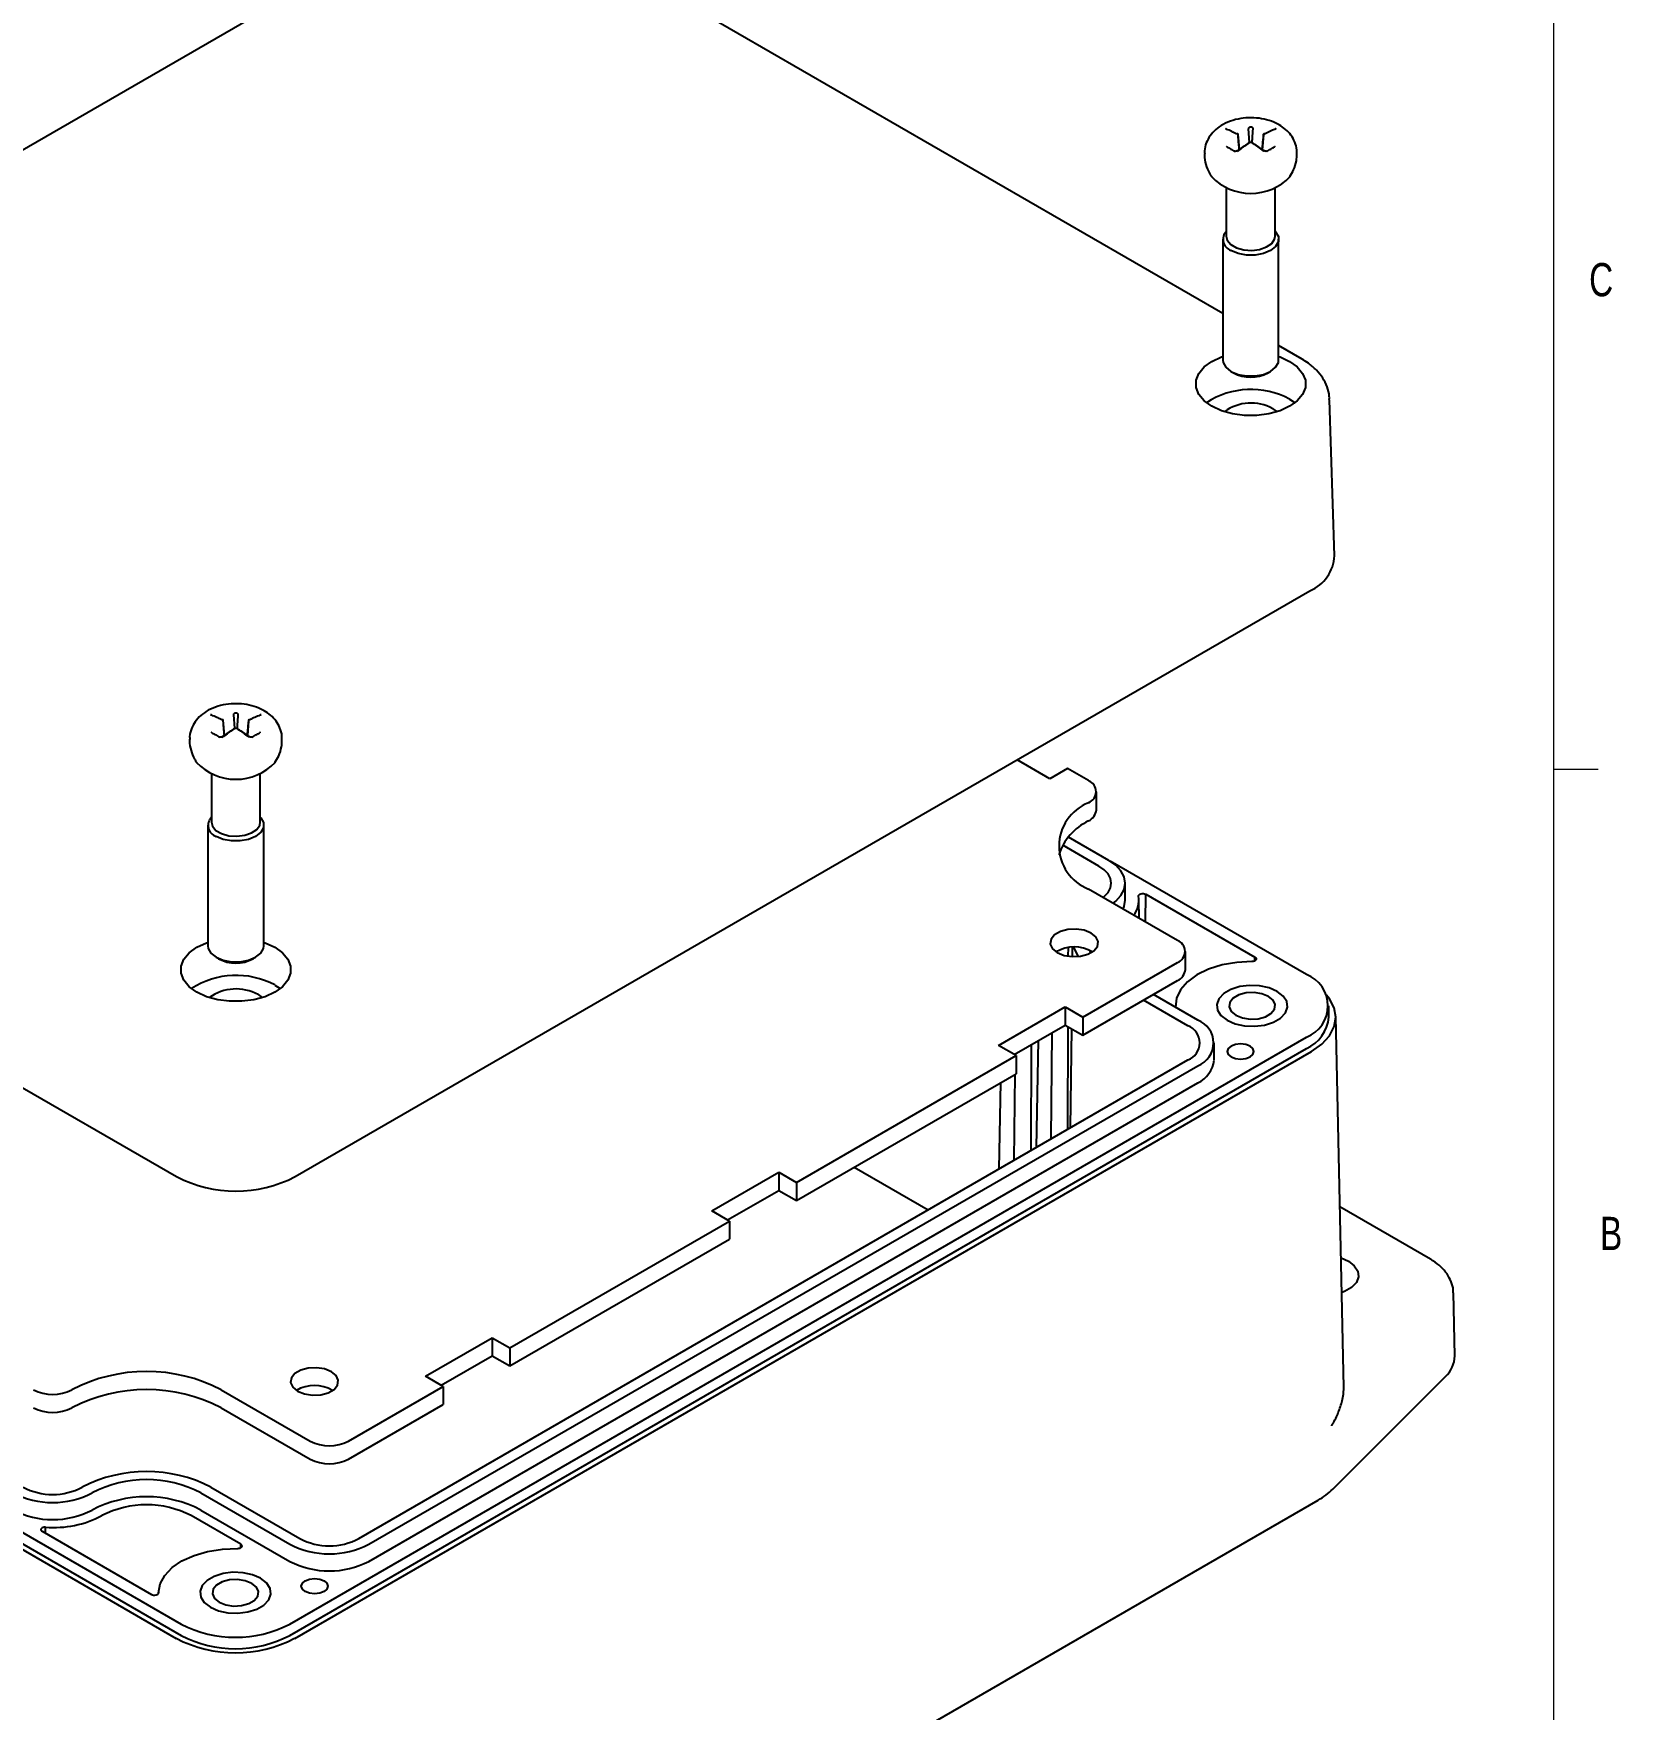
# Model space of a CAD drawing. Header units: inches. Extents: x 0.3 to 21.8, y 0.2 to 16.9.
# Drawn here: x 17.239 to 21.711, y 3.177 to 7.901 of the extents above; entities that cross this region are included whole.
import ezdxf

# ---------------------------------------------------------------- set-up
doc = ezdxf.new("R2010")
doc.units = ezdxf.units.IN
doc.header["$MEASUREMENT"] = 0
doc.styles.add('SLDTEXTSTYLE1', font='TXT', dxfattribs={"width": 0.75})

msp = doc.modelspace()

# ---------------------------------------------------------------- linework, layer by layer
at = {"color": 7, "linetype": 'Continuous', "lineweight": 18}
for p, q in [((21.5229, 0.4106), (21.5229, 16.6606)), ((21.5229, 5.8276), (21.6479, 5.8276))]:
    msp.add_line(p, q, dxfattribs=at)
at = {"color": 7, "linetype": 'Continuous', "lineweight": 25}
for p, q in [((18.3555, 8.2347), (15.7189, 6.7126)), ((20.5904, 7.1119), (18.6453, 8.2347)), ((20.6331, 7.6171), (20.6324, 7.6176)), ((20.6336, 7.6073), (20.6364, 7.5728)), ((20.6623, 7.6317), (20.6651, 7.5938)), ((20.7046, 7.6152), (20.7015, 7.573)), ((20.7058, 7.6176), (20.7051, 7.6171)), ((20.6639, 7.5934), (20.6631, 7.5929)), ((20.6751, 7.5929), (20.6743, 7.5934)), ((20.6002, 7.4663), (20.6002, 7.3292)), ((20.738, 7.3292), (20.738, 7.4663)), ((20.5904, 7.3212), (20.5904, 6.9804)), ((20.7478, 6.9804), (20.7478, 7.3212)), ((20.814, 6.9827), (20.7478, 7.021)), ((20.6134, 6.9483), (20.6204, 6.9443)), ((20.7178, 6.9443), (20.7248, 6.9483)), ((20.7787, 6.8703), (20.7939, 6.8601)), ((20.9051, 6.429), (20.8913, 6.8686)), ((20.7317, 6.8432), (20.7435, 6.8347)), ((17.9757, 4.679), (20.836, 6.3302)), ((17.7729, 5.966), (17.7721, 5.9664)), ((17.7734, 5.9561), (17.7761, 5.9216)), ((17.8021, 5.9805), (17.8048, 5.9426)), ((17.8443, 5.964), (17.8413, 5.9218)), ((17.8456, 5.9664), (17.8448, 5.9659)), ((15.4733, 5.931), (17.642, 4.679)), ((17.8036, 5.9422), (17.8029, 5.9417)), ((17.8148, 5.9417), (17.8141, 5.9422)), ((17.74, 5.8151), (17.74, 5.678)), ((17.8778, 5.678), (17.8778, 5.8151)), ((20.1033, 5.8004), (20.0108, 5.8538)), ((20.1529, 5.829), (20.1033, 5.8004)), ((20.2119, 5.795), (20.1529, 5.829)), ((20.2342, 5.7128), (20.2342, 5.7638)), ((17.7301, 5.67), (17.7301, 5.3292)), ((17.8876, 5.3292), (17.8876, 5.67)), ((20.2692, 5.5702), (20.1553, 5.636)), ((20.2413, 5.5542), (20.1392, 5.6131)), ((20.826, 5.2487), (20.2734, 5.5677)), ((20.4625, 5.3449), (20.2119, 5.4896)), ((20.3153, 5.4578), (20.3153, 5.506)), ((20.3544, 5.4073), (20.3539, 5.4585)), ((20.3724, 5.397), (20.373, 5.4749)), ((20.373, 5.4749), (20.681, 5.2971)), ((17.7532, 5.2971), (17.7601, 5.2931)), ((17.8576, 5.2931), (17.8645, 5.2971)), ((20.155, 5.3001), (20.1551, 5.3246)), ((20.1661, 5.3257), (20.1658, 5.2991)), ((20.219, 5.3102), (20.2153, 5.3165)), ((20.4849, 5.2628), (20.4849, 5.3138)), ((20.6809, 5.2874), (20.681, 5.2971)), ((20.1958, 5.1287), (20.4625, 5.2826)), ((17.9185, 5.2191), (17.9336, 5.2089)), ((20.1958, 5.0776), (20.4625, 5.2316)), ((17.8714, 5.192), (17.8833, 5.1835)), ((19.958, 5.0486), (20.1462, 5.1573)), ((20.1462, 5.1573), (20.1958, 5.1287)), ((20.1462, 5.1573), (20.1462, 5.1063)), ((20.492, 5.1041), (20.3669, 5.1764)), ((20.5198, 5.1202), (20.3947, 5.1924)), ((20.4565, 5.1612), (20.4564, 5.1568)), ((20.8893, 5.1283), (20.8893, 5.1604)), ((20.0022, 5.0231), (20.1462, 5.1063)), ((20.1462, 5.1063), (20.1958, 5.0776)), ((20.1537, 4.8125), (20.1545, 5.1015)), ((20.1958, 5.1287), (20.1958, 5.0776)), ((20.9313, 4.085), (20.909, 5.13)), ((17.9608, 3.4181), (20.826, 5.0721)), ((20.0654, 4.7616), (20.0714, 5.0631)), ((20.1064, 4.7852), (20.1095, 5.0851)), ((20.1636, 5.0962), (20.1606, 4.8165)), ((20.5659, 5.0078), (20.5659, 5.056)), ((17.9608, 3.3859), (20.826, 5.04)), ((17.9747, 3.3779), (20.8399, 5.0319)), ((18.1557, 3.6591), (20.492, 5.0078)), ((19.3885, 4.6626), (20.0076, 5.02)), ((20.0076, 5.02), (19.958, 5.0486)), ((20.0054, 5.0213), (20.0054, 5.025)), ((20.0076, 5.02), (20.0076, 4.969)), ((20.0506, 4.753), (20.0514, 5.0515)), ((18.1835, 3.643), (20.5198, 4.9917)), ((19.3885, 4.6116), (20.0076, 4.969)), ((20.0024, 4.7252), (20.0048, 4.9674)), ((18.1835, 3.5948), (20.5198, 4.9435)), ((19.9602, 4.7008), (19.9651, 4.9444)), ((19.1506, 4.5826), (19.3389, 4.6913)), ((19.3389, 4.6913), (19.3885, 4.6626)), ((19.3389, 4.6913), (19.3389, 4.6402)), ((19.5513, 4.7056), (19.7599, 4.5852)), ((15.4694, 4.6315), (17.6409, 3.3779)), ((15.4833, 4.6717), (17.6548, 3.4181)), ((15.4833, 4.6395), (17.6548, 3.3859)), ((19.1948, 4.5571), (19.3389, 4.6402)), ((19.3389, 4.6402), (19.3885, 4.6116)), ((19.3885, 4.6626), (19.3885, 4.6116)), ((19.2002, 4.5539), (19.1506, 4.5826)), ((21.1756, 4.4462), (20.9204, 4.5935)), ((18.5812, 4.1966), (19.2002, 4.5539)), ((19.2002, 4.5539), (19.2002, 4.5029)), ((18.5812, 4.1455), (19.2002, 4.5029)), ((21.2441, 4.174), (21.2403, 4.3513)), ((18.3433, 4.1165), (18.5316, 4.2252)), ((18.5316, 4.2252), (18.5812, 4.1966)), ((18.5316, 4.2252), (18.5316, 4.1742)), ((18.3875, 4.091), (18.5316, 4.1742)), ((18.5316, 4.1742), (18.5812, 4.1455)), ((18.5812, 4.1966), (18.5812, 4.1455)), ((18.3929, 4.0879), (18.3433, 4.1165)), ((20.9006, 3.7987), (21.2177, 4.1158)), ((17.7676, 4.0786), (18.0183, 3.9339)), ((18.1262, 3.9339), (18.3929, 4.0879)), ((18.3929, 4.0879), (18.3929, 4.0368)), ((17.7676, 4.0276), (18.0183, 3.8829)), ((18.1262, 3.8829), (18.3929, 4.0368)), ((17.7103, 3.7877), (17.961, 3.643)), ((17.7382, 3.8038), (17.9888, 3.6591)), ((17.7103, 3.7395), (17.961, 3.5948)), ((17.9936, 2.1132), (20.8588, 3.7673)), ((17.2726, 3.6741), (17.2727, 3.6912)), ((17.8229, 3.643), (17.683, 3.7237)), ((17.2631, 3.6796), (17.5711, 3.5018)), ((17.8229, 3.6333), (17.8229, 3.643)), ((17.5913, 3.5072), (17.5913, 3.5064))]:
    msp.add_line(p, q, dxfattribs=at)
at = {"color": 7, "linetype": 'Continuous', "lineweight": 25, "flags": 128}
for points in [[(20.6019, 7.5809), (20.6016, 7.5814), (20.6012, 7.5816)], [(20.7363, 7.5809), (20.7366, 7.5814), (20.737, 7.5816)], [(20.6002, 7.3292), (20.6031, 7.3179), (20.613, 7.3061), (20.6291, 7.2968), (20.6494, 7.2911), (20.672, 7.2895), (20.6941, 7.2922), (20.7136, 7.2989), (20.7283, 7.3089), (20.7365, 7.3211), (20.738, 7.3292)], [(20.738, 7.3432), (20.7393, 7.3418), (20.7469, 7.3283), (20.7469, 7.3141), (20.7393, 7.3005), (20.7248, 7.289), (20.7049, 7.2807), (20.6814, 7.2763), (20.6568, 7.2763), (20.6334, 7.2807), (20.6134, 7.289)], [(20.7787, 6.9765), (20.8003, 6.9608), (20.8154, 6.9427), (20.8231, 6.9232), (20.8231, 6.9032), (20.8154, 6.8836), (20.8003, 6.8656), (20.7787, 6.8499), (20.7516, 6.8374), (20.7203, 6.8287), (20.6865, 6.8243), (20.6517, 6.8243), (20.6179, 6.8287), (20.5866, 6.8374), (20.5595, 6.8499), (20.5379, 6.8656), (20.5228, 6.8836), (20.5151, 6.9032), (20.5151, 6.9232), (20.5228, 6.9427), (20.5379, 6.9608), (20.5595, 6.9765), (20.5866, 6.989), (20.5904, 6.9903)], [(20.7478, 6.9903), (20.7516, 6.989), (20.7787, 6.9765)], [(20.5904, 6.9804), (20.5913, 6.9733), (20.5989, 6.9598), (20.6134, 6.9483), (20.6334, 6.9399), (20.6568, 6.9355), (20.6814, 6.9355), (20.7049, 6.9399), (20.7248, 6.9483), (20.7393, 6.9598), (20.7469, 6.9733), (20.7478, 6.9804)], [(17.7417, 5.9297), (17.7413, 5.9302), (17.741, 5.9304)], [(17.876, 5.9297), (17.8764, 5.9302), (17.8767, 5.9304)], [(17.74, 5.678), (17.7428, 5.6667), (17.7528, 5.6549), (17.7688, 5.6457), (17.7892, 5.6399), (17.8117, 5.6383), (17.8339, 5.641), (17.8534, 5.6477), (17.868, 5.6577), (17.8763, 5.6699), (17.8778, 5.678)], [(17.8778, 5.692), (17.879, 5.6906), (17.8866, 5.6771), (17.8866, 5.6629), (17.879, 5.6494), (17.8645, 5.6378), (17.8446, 5.6295), (17.8212, 5.6251), (17.7965, 5.6251), (17.7731, 5.6295), (17.7532, 5.6378)], [(20.2532, 5.4658), (20.256, 5.4682), (20.2669, 5.4799), (20.2736, 5.4927), (20.2759, 5.506), (20.2736, 5.5193), (20.2669, 5.5321), (20.256, 5.5439), (20.2413, 5.5542)], [(20.2812, 5.4496), (20.2887, 5.4555), (20.3033, 5.4712), (20.3122, 5.4883), (20.3153, 5.506), (20.3122, 5.5237), (20.3033, 5.5408), (20.2887, 5.5565), (20.2692, 5.5702)], [(20.3094, 5.4333), (20.3122, 5.4401), (20.3153, 5.4578)], [(20.3529, 5.4694), (20.3531, 5.4714), (20.3543, 5.4734), (20.3566, 5.475), (20.3595, 5.4762), (20.363, 5.4768), (20.3666, 5.4768), (20.3701, 5.4761), (20.373, 5.4749)], [(17.9185, 5.3253), (17.9401, 5.3096), (17.9552, 5.2916), (17.9629, 5.272), (17.9629, 5.252), (17.9552, 5.2324), (17.9401, 5.2144), (17.9185, 5.1987), (17.8913, 5.1862), (17.86, 5.1775), (17.8262, 5.1731), (17.7915, 5.1731), (17.7577, 5.1775), (17.7264, 5.1862), (17.6993, 5.1987), (17.6776, 5.2144), (17.6626, 5.2324), (17.6548, 5.252), (17.6548, 5.272), (17.6626, 5.2916), (17.6776, 5.3096), (17.6993, 5.3253), (17.7264, 5.3378), (17.7301, 5.3391)], [(17.8876, 5.3391), (17.8913, 5.3378), (17.9185, 5.3253)], [(20.1239, 5.3103), (20.1431, 5.3026), (20.1657, 5.2991), (20.1891, 5.3002), (20.2103, 5.306), (20.2269, 5.3155), (20.2368, 5.3278), (20.2388, 5.3413), (20.2328, 5.3544), (20.2193, 5.3654), (20.2001, 5.3732), (20.1775, 5.3767), (20.1541, 5.3755), (20.1329, 5.3698), (20.1163, 5.3602), (20.1064, 5.348), (20.1043, 5.3345), (20.1104, 5.3214), (20.1239, 5.3103)], [(17.7301, 5.3292), (17.7311, 5.3221), (17.7387, 5.3086), (17.7532, 5.2971), (17.7731, 5.2887), (17.7965, 5.2843), (17.8212, 5.2843), (17.8446, 5.2887), (17.8645, 5.2971), (17.879, 5.3086), (17.8866, 5.3221), (17.8876, 5.3292)], [(20.1839, 5.2996), (20.1751, 5.3151), (20.1708, 5.3258)], [(20.681, 5.2971), (20.683, 5.2955), (20.6842, 5.2936), (20.6844, 5.2916), (20.6835, 5.2896), (20.6818, 5.2879), (20.6792, 5.2866), (20.6761, 5.2857), (20.6726, 5.2854)], [(20.6726, 5.2854), (20.6297, 5.2829), (20.5884, 5.2755), (20.5505, 5.2635), (20.5175, 5.2474), (20.4907, 5.2279), (20.4711, 5.2056), (20.4596, 5.1816), (20.4566, 5.1567)], [(20.6023, 5.1196), (20.6251, 5.1098), (20.6517, 5.104), (20.6801, 5.1028), (20.7079, 5.1063), (20.7329, 5.1142), (20.753, 5.1258), (20.7667, 5.1403), (20.7727, 5.1563), (20.7707, 5.1727), (20.7608, 5.1881), (20.7437, 5.2012), (20.7209, 5.2111), (20.6942, 5.2168), (20.6659, 5.218), (20.638, 5.2145), (20.6131, 5.2066), (20.5929, 5.195), (20.5793, 5.1806), (20.5732, 5.1645), (20.5753, 5.1482), (20.5852, 5.1328), (20.6023, 5.1196)], [(20.6023, 5.1196), (20.6251, 5.1098), (20.6517, 5.104), (20.6801, 5.1028), (20.7079, 5.1063), (20.7329, 5.1142), (20.753, 5.1258), (20.7667, 5.1403), (20.7727, 5.1563), (20.7707, 5.1727), (20.7608, 5.1881), (20.7437, 5.2012), (20.7209, 5.2111), (20.6942, 5.2168), (20.6659, 5.218), (20.638, 5.2145), (20.6131, 5.2066), (20.5929, 5.195), (20.5793, 5.1806), (20.5732, 5.1645), (20.5753, 5.1482), (20.5852, 5.1328), (20.6023, 5.1196)], [(20.6271, 5.1339), (20.6455, 5.1264), (20.6673, 5.1231), (20.6898, 5.1242), (20.7103, 5.1297), (20.7262, 5.1389), (20.7357, 5.1507), (20.7377, 5.1637), (20.7319, 5.1763), (20.7189, 5.1869), (20.7004, 5.1944), (20.6787, 5.1978), (20.6562, 5.1967), (20.6357, 5.1911), (20.6198, 5.1819), (20.6102, 5.1701), (20.6083, 5.1572), (20.6141, 5.1446), (20.6271, 5.1339)], [(20.8399, 5.0319), (20.8692, 5.0526), (20.891, 5.0761), (20.9045, 5.1017), (20.909, 5.1283), (20.9045, 5.1549), (20.891, 5.1804), (20.8829, 5.1905)], [(20.614, 5.0163), (20.6262, 5.0116), (20.6405, 5.01), (20.6549, 5.0116), (20.6671, 5.0163), (20.6752, 5.0233), (20.678, 5.0316), (20.6752, 5.0399), (20.6671, 5.0469), (20.6549, 5.0516), (20.6405, 5.0533), (20.6262, 5.0516), (20.614, 5.0469), (20.6059, 5.0399), (20.603, 5.0316), (20.6059, 5.0233), (20.614, 5.0163)], [(20.9235, 4.4502), (20.9442, 4.441), (20.961, 4.4281), (20.9708, 4.4129), (20.9728, 4.3968), (20.9668, 4.381), (20.9534, 4.3668), (20.9336, 4.3553), (20.9256, 4.3522)], [(17.9828, 4.0743), (18.002, 4.0666), (18.0246, 4.0631), (18.048, 4.0642), (18.0692, 4.07), (18.0858, 4.0795), (18.0957, 4.0918), (18.0977, 4.1053), (18.0917, 4.1183), (18.0782, 4.1294), (18.059, 4.1372), (18.0364, 4.1407), (18.013, 4.1395), (17.9918, 4.1338), (17.9752, 4.1242), (17.9653, 4.112), (17.9633, 4.0985), (17.9693, 4.0854), (17.9828, 4.0743)], [(17.2727, 3.6912), (17.2691, 3.6911), (17.2657, 3.6903), (17.2628, 3.6891), (17.2608, 3.6873), (17.2598, 3.6853), (17.2598, 3.6832), (17.261, 3.6813), (17.2631, 3.6796)], [(17.8142, 3.6313), (17.8177, 3.6316), (17.8209, 3.6324), (17.8236, 3.6337), (17.8254, 3.6354), (17.8263, 3.6374), (17.8262, 3.6394), (17.825, 3.6413), (17.8229, 3.643)], [(17.5913, 3.5066), (17.5956, 3.5314), (17.6085, 3.5552), (17.6292, 3.5771), (17.6571, 3.5962), (17.691, 3.6116), (17.7295, 3.6229), (17.7711, 3.6296), (17.8142, 3.6313)], [(17.7371, 3.4656), (17.7599, 3.4557), (17.7865, 3.45), (17.8149, 3.4488), (17.8427, 3.4523), (17.8677, 3.4602), (17.8878, 3.4718), (17.9015, 3.4862), (17.9075, 3.5023), (17.9055, 3.5187), (17.8956, 3.5341), (17.8785, 3.5472), (17.8557, 3.5571), (17.8291, 3.5628), (17.8007, 3.564), (17.7728, 3.5605), (17.7479, 3.5526), (17.7277, 3.541), (17.7141, 3.5266), (17.7081, 3.5105), (17.7101, 3.4941), (17.72, 3.4787), (17.7371, 3.4656)], [(17.7371, 3.4656), (17.7599, 3.4557), (17.7865, 3.45), (17.8149, 3.4488), (17.8427, 3.4523), (17.8677, 3.4602), (17.8878, 3.4718), (17.9015, 3.4862), (17.9075, 3.5023), (17.9055, 3.5187), (17.8956, 3.5341), (17.8785, 3.5472), (17.8557, 3.5571), (17.8291, 3.5628), (17.8007, 3.564), (17.7728, 3.5605), (17.7479, 3.5526), (17.7277, 3.541), (17.7141, 3.5266), (17.7081, 3.5105), (17.7101, 3.4941), (17.72, 3.4787), (17.7371, 3.4656)], [(17.7619, 3.4799), (17.7803, 3.4724), (17.8021, 3.469), (17.8246, 3.4702), (17.8451, 3.4757), (17.861, 3.4849), (17.8705, 3.4967), (17.8725, 3.5097), (17.8667, 3.5222), (17.8537, 3.5329), (17.8352, 3.5404), (17.8135, 3.5437), (17.791, 3.5426), (17.7705, 3.5371), (17.7546, 3.5279), (17.745, 3.5161), (17.7431, 3.5031), (17.7489, 3.4905), (17.7619, 3.4799)], [(18.0574, 3.5404), (18.0656, 3.5334), (18.0684, 3.5251), (18.0656, 3.5168), (18.0574, 3.5098), (18.0453, 3.5051), (18.0309, 3.5035), (18.0166, 3.5051), (18.0044, 3.5098), (17.9963, 3.5168), (17.9934, 3.5251), (17.9963, 3.5334), (18.0044, 3.5404), (18.0166, 3.5451), (18.0309, 3.5468), (18.0453, 3.5451), (18.0574, 3.5404)], [(17.5711, 3.5018), (17.5739, 3.5006), (17.5771, 3.4999), (17.5806, 3.4998), (17.584, 3.5003), (17.5869, 3.5013), (17.5893, 3.5028), (17.5907, 3.5046), (17.5913, 3.5066)]]:
    msp.add_lwpolyline(points, dxfattribs=at)
at = {"color": 7, "linetype": 'Continuous', "lineweight": 25}
for centre, radius, start, end in [((20.5995, 7.629), 0.00294, 74.8642, 127.936), ((20.6314, 7.6153), 0.00251, 65.686, 125.6182), ((20.6448, 7.6153), 0.0122, 178.0813, 181.9187), ((20.6691, 7.5732), 0.0631, 89.3605, 90.6395), ((20.6934, 7.6153), 0.0122, 358.0813, 1.9187), ((20.7069, 7.6153), 0.00251, 54.3818, 114.314), ((20.7387, 7.629), 0.00294, 52.0614, 105.1931), ((20.6323, 7.5681), 0.00247, 45.9413, 114.3773), ((20.6642, 7.5906), 0.00251, 54.3818, 114.314), ((20.6691, 7.6574), 0.0631, 269.3605, 270.6395), ((20.674, 7.5906), 0.00251, 65.686, 125.6182), ((20.7059, 7.5681), 0.00249, 66.4513, 133.8862), ((20.6691, 7.6027), 0.1528, 223.6174, 316.4481), ((20.6244, 7.3204), 0.0332, 136.7038, 250.7362), ((20.6691, 7.0347), 0.1027, 241.6787, 298.3213), ((20.6701, 6.6669), 0.2305, 61.9039, 123.0779), ((20.6698, 6.7313), 0.1278, 61.0702, 126.0056), ((20.7928, 6.4339), 0.1123, 292.5858, 357.4899), ((17.7393, 5.9778), 0.00294, 74.8642, 127.936), ((17.7711, 5.9641), 0.00251, 65.686, 125.6182), ((17.7846, 5.9641), 0.0122, 178.0813, 181.9187), ((17.8089, 5.922), 0.0631, 89.3605, 90.6395), ((17.8332, 5.9641), 0.0122, 358.0813, 1.9187), ((17.8466, 5.9641), 0.00251, 54.3818, 114.314), ((17.8784, 5.9778), 0.00294, 52.0614, 105.1931), ((17.7721, 5.9169), 0.00247, 45.9413, 114.3773), ((17.8039, 5.9395), 0.00251, 54.3818, 114.314), ((17.8089, 6.0062), 0.0631, 269.3605, 270.6395), ((17.8138, 5.9395), 0.00251, 65.686, 125.6182), ((17.8456, 5.9169), 0.00249, 66.4513, 133.8862), ((17.8088, 5.9516), 0.1528, 223.6174, 316.4481), ((20.2, 5.7638), 0.0333, 290.7834, 69.2166), ((20.2593, 5.6111), 0.1304, 111.3126, 248.6874), ((17.7641, 5.6692), 0.0332, 136.7038, 250.7362), ((20.2839, 5.534), 0.1643, 116.0194, 161.6821), ((20.196, 5.7166), 0.0384, 294.3747, 354.3052), ((20.282, 5.4582), 0.0717, 323.7465, 8.9848), ((20.4507, 5.3138), 0.0333, 290.7834, 69.2166), ((17.8089, 5.3835), 0.1027, 241.6787, 298.3213), ((20.1716, 5.2286), 0.0981, 58.6735, 121.3265), ((17.8099, 5.0158), 0.2305, 61.9039, 123.0779), ((20.4467, 5.2666), 0.0384, 294.3747, 354.3052), ((20.7924, 5.1604), 0.0944, 290.7834, 69.2166), ((17.8096, 5.0801), 0.1278, 61.0702, 126.0056), ((20.4737, 5.056), 0.0515, 290.7834, 69.2166), ((20.4954, 5.056), 0.0687, 290.7834, 69.2166), ((20.7811, 5.1391), 0.1088, 294.3747, 354.3052), ((20.4871, 5.0156), 0.0791, 294.3747, 354.3052), ((17.8089, 5.0011), 0.3627, 242.6097, 297.3903), ((21.1651, 4.1747), 0.079, 311.7853, 359.5008), ((17.5572, 3.6746), 0.4555, 62.4805, 117.5195), ((17.2927, 4.1828), 0.1173, 242.6097, 297.3903), ((17.5572, 3.6236), 0.4555, 62.4805, 117.5195), ((18.0305, 3.9925), 0.0981, 58.6735, 121.3265), ((17.2927, 4.1318), 0.1173, 242.6097, 297.3903), ((18.0723, 4.0381), 0.1173, 242.6097, 297.3903), ((18.0723, 3.9871), 0.1173, 242.6097, 297.3903), ((17.5572, 3.4564), 0.3918, 62.4805, 117.5195), ((17.2927, 4.0025), 0.2419, 242.6097, 297.3903), ((17.2927, 3.9648), 0.1814, 242.6097, 297.3903), ((17.5572, 3.4921), 0.333, 62.6097, 117.3903), ((20.7599, 3.9423), 0.201, 299.4867, 314.4242), ((17.2927, 3.9543), 0.2419, 242.6097, 297.3903), ((17.5572, 3.4439), 0.333, 62.6097, 117.3903), ((17.5572, 3.4808), 0.2736, 62.6097, 117.3903), ((17.2958, 3.9814), 0.2912, 265.4491, 297.7409), ((18.0723, 3.8578), 0.2419, 242.6097, 297.3903), ((18.0723, 3.8201), 0.1814, 242.6097, 297.3903), ((18.0723, 3.8096), 0.2419, 242.6097, 297.3903), ((17.8078, 3.7133), 0.3325, 242.6097, 297.3903), ((17.8078, 3.7), 0.3627, 242.6097, 297.3903), ((17.8078, 3.6811), 0.3325, 242.6097, 297.3903)]:
    msp.add_arc(centre, radius, start, end, dxfattribs=at)
for points, knots in [([(20.7492, 7.643), (20.7441, 7.6457), (20.731, 7.6526), (20.707, 7.6598), (20.6779, 7.6636), (20.6478, 7.6626), (20.6183, 7.6566), (20.5919, 7.6457), (20.5702, 7.6308), (20.5539, 7.613), (20.5433, 7.5926), (20.5383, 7.5751), (20.5391, 7.5651), (20.5394, 7.5625)], [0, 0, 0, 0, 0.0653002, 0.1698802, 0.2755177, 0.3819643, 0.490541, 0.6032302, 0.7022611, 0.794782, 0.8832327, 0.970005, 1, 1, 1, 1]), ([(20.6299, 7.6173), (20.6202, 7.6223), (20.6093, 7.6279), (20.5988, 7.631), (20.5977, 7.6313)], [0, 0, 0, 0, 0.895097, 1, 1, 1, 1]), ([(20.6003, 7.6318), (20.6002, 7.6319), (20.5999, 7.6319), (20.5999, 7.6319), (20.5999, 7.632)], [0, 0, 0, 0, 0.197097, 1, 1, 1, 1]), ([(20.6336, 7.6152), (20.6336, 7.6155), (20.6335, 7.6163), (20.6333, 7.617), (20.6331, 7.6172), (20.6328, 7.617), (20.6327, 7.6164), (20.6327, 7.6158), (20.6327, 7.6157)], [0, 0, 0, 0, 0.158671, 0.317217, 0.479382, 0.661765, 0.936687, 1, 1, 1, 1]), ([(20.6327, 7.6142), (20.6327, 7.6138), (20.6328, 7.6131), (20.633, 7.6116), (20.6333, 7.6099), (20.6335, 7.6084), (20.6336, 7.6077), (20.6336, 7.6073)], [0, 0, 0, 0, 0.182538, 0.431101, 0.638827, 0.847536, 1, 1, 1, 1]), ([(20.6367, 7.573), (20.6363, 7.5782), (20.6352, 7.5923), (20.6343, 7.6063), (20.6336, 7.6152)], [0, 0, 0, 0, 0.36817, 1, 1, 1, 1]), ([(20.6684, 7.6364), (20.6676, 7.6363), (20.6661, 7.6362), (20.6642, 7.6353), (20.663, 7.6341), (20.6623, 7.6329), (20.6623, 7.6321), (20.6623, 7.6317)], [0, 0, 0, 0, 0.284639, 0.502156, 0.683938, 0.866579, 1, 1, 1, 1]), ([(20.6759, 7.6317), (20.6759, 7.6321), (20.6758, 7.6329), (20.6752, 7.6341), (20.6742, 7.6351), (20.6725, 7.636), (20.671, 7.6363), (20.67, 7.6364), (20.6698, 7.6364)], [0, 0, 0, 0, 0.158671, 0.317217, 0.479382, 0.661765, 0.936687, 1, 1, 1, 1]), ([(20.6731, 7.5938), (20.6734, 7.5976), (20.6744, 7.6102), (20.6753, 7.6228), (20.6759, 7.6317)], [0, 0, 0, 0, 0.297648, 1, 1, 1, 1]), ([(20.7018, 7.5728), (20.7021, 7.5762), (20.7031, 7.5876), (20.7039, 7.5992), (20.7046, 7.6073)], [0, 0, 0, 0, 0.293555, 1, 1, 1, 1]), ([(20.7056, 7.6157), (20.7055, 7.6162), (20.7054, 7.6169), (20.7052, 7.6173), (20.7049, 7.617), (20.7047, 7.6162), (20.7046, 7.6155), (20.7046, 7.6152)], [0, 0, 0, 0, 0.284639, 0.502156, 0.683938, 0.866579, 1, 1, 1, 1]), ([(20.7046, 7.6073), (20.7046, 7.6077), (20.7047, 7.6085), (20.7049, 7.6099), (20.7051, 7.6114), (20.7054, 7.6131), (20.7055, 7.6142), (20.7055, 7.6148), (20.7056, 7.6149)], [0, 0, 0, 0, 0.1586713, 0.3172169, 0.4793819, 0.6617655, 0.9366869, 1, 1, 1, 1]), ([(20.7405, 7.6313), (20.7394, 7.631), (20.7289, 7.6279), (20.7181, 7.6223), (20.7083, 7.6173)], [0, 0, 0, 0, 0.104903, 1, 1, 1, 1]), ([(20.7383, 7.6319), (20.7383, 7.6319), (20.7383, 7.6319), (20.738, 7.6319), (20.7379, 7.6318)], [0, 0, 0, 0, 0.580199, 1, 1, 1, 1]), ([(20.7987, 7.5629), (20.799, 7.566), (20.7997, 7.5768), (20.7941, 7.5947), (20.7831, 7.6144), (20.7679, 7.6309), (20.7553, 7.639), (20.7492, 7.643)], [0, 0, 0, 0, 0.0943495, 0.3268325, 0.5512326, 0.7786402, 1, 1, 1, 1]), ([(20.539, 7.5627), (20.5389, 7.5613), (20.5379, 7.5507), (20.5423, 7.5314), (20.5496, 7.5106), (20.557, 7.5004), (20.5593, 7.4972)], [0, 0, 0, 0, 0.06079, 0.457636, 0.830678, 1, 1, 1, 1]), ([(20.6013, 7.5816), (20.6012, 7.5817), (20.6009, 7.5818), (20.6009, 7.5818), (20.6009, 7.5818)], [0, 0, 0, 0, 0.343842, 1, 1, 1, 1]), ([(20.6313, 7.5704), (20.6311, 7.5702), (20.6307, 7.5698), (20.6293, 7.5691), (20.6274, 7.5685), (20.6255, 7.5683), (20.6239, 7.5686), (20.6233, 7.5689), (20.623, 7.5691)], [0, 0, 0, 0, 0.07717, 0.269383, 0.465706, 0.657941, 0.839197, 1, 1, 1, 1]), ([(20.6311, 7.5686), (20.6321, 7.5695), (20.6423, 7.5782), (20.6527, 7.5848), (20.6621, 7.5906)], [0, 0, 0, 0, 0.104555, 1, 1, 1, 1]), ([(20.6656, 7.5927), (20.6561, 7.5866), (20.6455, 7.5797), (20.6351, 7.5708), (20.634, 7.5699)], [0, 0, 0, 0, 0.895097, 1, 1, 1, 1]), ([(20.6639, 7.5933), (20.6639, 7.5934), (20.6644, 7.5937), (20.6657, 7.5941), (20.6672, 7.5943), (20.6682, 7.5943), (20.6684, 7.5943)], [0, 0, 0, 0, 0.047227, 0.381004, 0.884132, 1, 1, 1, 1]), ([(20.6698, 7.5943), (20.6706, 7.5942), (20.6721, 7.5942), (20.6737, 7.5938), (20.6742, 7.5934), (20.6743, 7.5933)], [0, 0, 0, 0, 0.521538, 0.92009, 1, 1, 1, 1]), ([(20.7042, 7.5699), (20.7031, 7.5708), (20.6927, 7.5797), (20.6821, 7.5866), (20.6726, 7.5927)], [0, 0, 0, 0, 0.104903, 1, 1, 1, 1]), ([(20.6761, 7.5906), (20.6855, 7.5848), (20.6959, 7.5782), (20.7061, 7.5695), (20.7071, 7.5686)], [0, 0, 0, 0, 0.895445, 1, 1, 1, 1]), ([(20.7152, 7.5691), (20.7151, 7.569), (20.7148, 7.5688), (20.7137, 7.5685), (20.7121, 7.5684), (20.7102, 7.5686), (20.7084, 7.5693), (20.7072, 7.57), (20.7069, 7.5703), (20.7069, 7.5704)], [0, 0, 0, 0, 0.074126, 0.237528, 0.413714, 0.596632, 0.786754, 0.983173, 1, 1, 1, 1]), ([(20.7372, 7.5818), (20.7373, 7.5818), (20.7374, 7.5819), (20.7371, 7.5817), (20.737, 7.5817)], [0, 0, 0, 0, 0.690323, 1, 1, 1, 1]), ([(20.7793, 7.4974), (20.7831, 7.5035), (20.7916, 7.517), (20.7985, 7.5395), (20.7989, 7.5555), (20.7991, 7.5627)], [0, 0, 0, 0, 0.309479, 0.690877, 1, 1, 1, 1]), ([(20.8905, 6.8689), (20.8906, 6.8721), (20.891, 6.8844), (20.8848, 6.9053), (20.8728, 6.9301), (20.8548, 6.9524), (20.8349, 6.9699), (20.82, 6.9791), (20.814, 6.9827)], [0, 0, 0, 0, 0.068013, 0.261918, 0.454517, 0.652337, 0.860076, 1, 1, 1, 1]), ([(17.8889, 5.9918), (17.8839, 5.9945), (17.8707, 6.0014), (17.8468, 6.0086), (17.8176, 6.0124), (17.7876, 6.0114), (17.758, 6.0054), (17.7316, 5.9946), (17.7099, 5.9796), (17.6936, 5.9618), (17.6831, 5.9414), (17.678, 5.9239), (17.6789, 5.9139), (17.6791, 5.9113)], [0, 0, 0, 0, 0.0653002, 0.1698802, 0.2755177, 0.3819643, 0.490541, 0.6032302, 0.7022611, 0.794782, 0.8832327, 0.970005, 1, 1, 1, 1]), ([(17.7696, 5.9661), (17.7599, 5.9711), (17.749, 5.9767), (17.7386, 5.9798), (17.7375, 5.9801)], [0, 0, 0, 0, 0.895097, 1, 1, 1, 1]), ([(17.74, 5.9807), (17.74, 5.9807), (17.7397, 5.9807), (17.7397, 5.9808), (17.7397, 5.9808)], [0, 0, 0, 0, 0.197097, 1, 1, 1, 1]), ([(17.7734, 5.964), (17.7734, 5.9644), (17.7733, 5.9651), (17.7731, 5.9658), (17.7728, 5.9661), (17.7726, 5.9658), (17.7724, 5.9652), (17.7724, 5.9647), (17.7724, 5.9645)], [0, 0, 0, 0, 0.158671, 0.317217, 0.479382, 0.661765, 0.936687, 1, 1, 1, 1]), ([(17.7725, 5.963), (17.7725, 5.9627), (17.7726, 5.9619), (17.7728, 5.9604), (17.7731, 5.9587), (17.7733, 5.9572), (17.7734, 5.9565), (17.7734, 5.9561)], [0, 0, 0, 0, 0.182538, 0.431101, 0.638827, 0.847536, 1, 1, 1, 1]), ([(17.7765, 5.9218), (17.7761, 5.927), (17.775, 5.9411), (17.774, 5.9551), (17.7734, 5.964)], [0, 0, 0, 0, 0.36817, 1, 1, 1, 1]), ([(17.8082, 5.9852), (17.8073, 5.9851), (17.8058, 5.985), (17.804, 5.9841), (17.8027, 5.9829), (17.8021, 5.9817), (17.8021, 5.9809), (17.8021, 5.9805)], [0, 0, 0, 0, 0.284639, 0.502156, 0.683938, 0.866579, 1, 1, 1, 1]), ([(17.8156, 5.9805), (17.8156, 5.9809), (17.8156, 5.9818), (17.8149, 5.9829), (17.8139, 5.9839), (17.8123, 5.9848), (17.8108, 5.9851), (17.8097, 5.9852), (17.8096, 5.9852)], [0, 0, 0, 0, 0.158671, 0.317217, 0.479382, 0.661765, 0.936687, 1, 1, 1, 1]), ([(17.8129, 5.9426), (17.8132, 5.9464), (17.8141, 5.959), (17.815, 5.9717), (17.8156, 5.9805)], [0, 0, 0, 0, 0.297648, 1, 1, 1, 1]), ([(17.8416, 5.9216), (17.8419, 5.925), (17.8428, 5.9365), (17.8437, 5.948), (17.8443, 5.9561)], [0, 0, 0, 0, 0.293555, 1, 1, 1, 1]), ([(17.8453, 5.9645), (17.8453, 5.965), (17.8452, 5.9658), (17.8449, 5.9661), (17.8446, 5.9658), (17.8444, 5.965), (17.8443, 5.9643), (17.8443, 5.964)], [0, 0, 0, 0, 0.284639, 0.502156, 0.683938, 0.866579, 1, 1, 1, 1]), ([(17.8443, 5.9561), (17.8444, 5.9565), (17.8444, 5.9573), (17.8446, 5.9588), (17.8449, 5.9602), (17.8451, 5.9619), (17.8453, 5.963), (17.8453, 5.9636), (17.8453, 5.9637)], [0, 0, 0, 0, 0.1586713, 0.3172169, 0.4793819, 0.6617655, 0.9366869, 1, 1, 1, 1]), ([(17.8802, 5.9801), (17.8791, 5.9798), (17.8687, 5.9767), (17.8578, 5.9711), (17.8481, 5.9661)], [0, 0, 0, 0, 0.104903, 1, 1, 1, 1]), ([(17.878, 5.9808), (17.878, 5.9808), (17.878, 5.9808), (17.8778, 5.9807), (17.8777, 5.9807)], [0, 0, 0, 0, 0.580199, 1, 1, 1, 1]), ([(17.9385, 5.9117), (17.9387, 5.9148), (17.9395, 5.9256), (17.9338, 5.9435), (17.9229, 5.9633), (17.9077, 5.9797), (17.8951, 5.9878), (17.8889, 5.9918)], [0, 0, 0, 0, 0.0943495, 0.3268325, 0.5512326, 0.7786402, 1, 1, 1, 1]), ([(17.6787, 5.9115), (17.6786, 5.9101), (17.6776, 5.8995), (17.6821, 5.8802), (17.6893, 5.8594), (17.6967, 5.8492), (17.6991, 5.846)], [0, 0, 0, 0, 0.06079, 0.457636, 0.830678, 1, 1, 1, 1]), ([(17.741, 5.9305), (17.7409, 5.9305), (17.7406, 5.9306), (17.7407, 5.9306), (17.7407, 5.9306)], [0, 0, 0, 0, 0.343842, 1, 1, 1, 1]), ([(17.771, 5.9192), (17.7709, 5.9191), (17.7704, 5.9186), (17.7691, 5.9179), (17.7672, 5.9173), (17.7652, 5.9172), (17.7636, 5.9174), (17.763, 5.9177), (17.7627, 5.9179)], [0, 0, 0, 0, 0.07717, 0.269383, 0.465706, 0.657941, 0.839197, 1, 1, 1, 1]), ([(17.7708, 5.9174), (17.7719, 5.9183), (17.782, 5.927), (17.7925, 5.9336), (17.8018, 5.9395)], [0, 0, 0, 0, 0.104555, 1, 1, 1, 1]), ([(17.8054, 5.9415), (17.7959, 5.9354), (17.7852, 5.9286), (17.7749, 5.9196), (17.7738, 5.9187)], [0, 0, 0, 0, 0.895097, 1, 1, 1, 1]), ([(17.8037, 5.9422), (17.8037, 5.9422), (17.8041, 5.9425), (17.8055, 5.9429), (17.807, 5.9431), (17.808, 5.9431), (17.8082, 5.9431)], [0, 0, 0, 0, 0.047227, 0.381004, 0.884132, 1, 1, 1, 1]), ([(17.8096, 5.9431), (17.8104, 5.9431), (17.8119, 5.943), (17.8134, 5.9426), (17.814, 5.9422), (17.814, 5.9422)], [0, 0, 0, 0, 0.521538, 0.92009, 1, 1, 1, 1]), ([(17.8439, 5.9187), (17.8428, 5.9196), (17.8325, 5.9286), (17.8218, 5.9354), (17.8123, 5.9415)], [0, 0, 0, 0, 0.104903, 1, 1, 1, 1]), ([(17.8159, 5.9395), (17.8252, 5.9336), (17.8357, 5.927), (17.8458, 5.9183), (17.8469, 5.9174)], [0, 0, 0, 0, 0.895445, 1, 1, 1, 1]), ([(17.8549, 5.9179), (17.8548, 5.9178), (17.8545, 5.9176), (17.8534, 5.9173), (17.8518, 5.9172), (17.8499, 5.9174), (17.8481, 5.9181), (17.847, 5.9188), (17.8467, 5.9191), (17.8466, 5.9192)], [0, 0, 0, 0, 0.074126, 0.237528, 0.413714, 0.596632, 0.786754, 0.983173, 1, 1, 1, 1]), ([(17.877, 5.9306), (17.877, 5.9306), (17.8771, 5.9307), (17.8768, 5.9305), (17.8767, 5.9305)], [0, 0, 0, 0, 0.690323, 1, 1, 1, 1]), ([(17.919, 5.8462), (17.9228, 5.8523), (17.9313, 5.8658), (17.9382, 5.8883), (17.9387, 5.9043), (17.9389, 5.9115)], [0, 0, 0, 0, 0.309479, 0.690877, 1, 1, 1, 1]), ([(21.2395, 4.3517), (21.2397, 4.3542), (21.2403, 4.3649), (21.2346, 4.3834), (21.223, 4.4055), (21.2055, 4.4254), (21.1887, 4.4384), (21.1779, 4.4448), (21.1756, 4.4462)], [0, 0, 0, 0, 0.0650639, 0.2771449, 0.4883551, 0.7067966, 0.9368352, 1, 1, 1, 1]), ([(20.8973, 3.9771), (20.8974, 3.9773), (20.899, 3.98), (20.9068, 3.9936), (20.9186, 4.0187), (20.9273, 4.0477), (20.9311, 4.0703), (20.9311, 4.0804), (20.9311, 4.085)], [0, 0, 0, 0, 0.004424, 0.074362, 0.365625, 0.663963, 0.846426, 1, 1, 1, 1])]:
    msp.add_open_spline(points, degree=3, knots=knots, dxfattribs=at)
for points in [[(20.6019, 7.5809), (20.6055, 7.579), (20.6126, 7.575), (20.6199, 7.5706), (20.6236, 7.5684)], [(20.7147, 7.5684), (20.7183, 7.5706), (20.7257, 7.575), (20.7327, 7.579), (20.7363, 7.5809)], [(17.7417, 5.9297), (17.7452, 5.9278), (17.7523, 5.9238), (17.7596, 5.9195), (17.7633, 5.9173)], [(17.8544, 5.9173), (17.8581, 5.9195), (17.8654, 5.9238), (17.8725, 5.9278), (17.876, 5.9297)]]:
    msp.add_open_spline(points, degree=3, dxfattribs=at)

# ---------------------------------------------------------------- texts
at = {"color": 7, "linetype": 'Continuous', "lineweight": 0, "char_height": 0.0937, "attachment_point": 1, "style": 'SLDTEXTSTYLE1'}
for s, insert in [('C', (21.6227, 7.2537)), ('B', (21.6534, 4.5658))]:
    msp.add_mtext(s, dxfattribs=dict(at, insert=insert))

doc.saveas('drawing.dxf')
